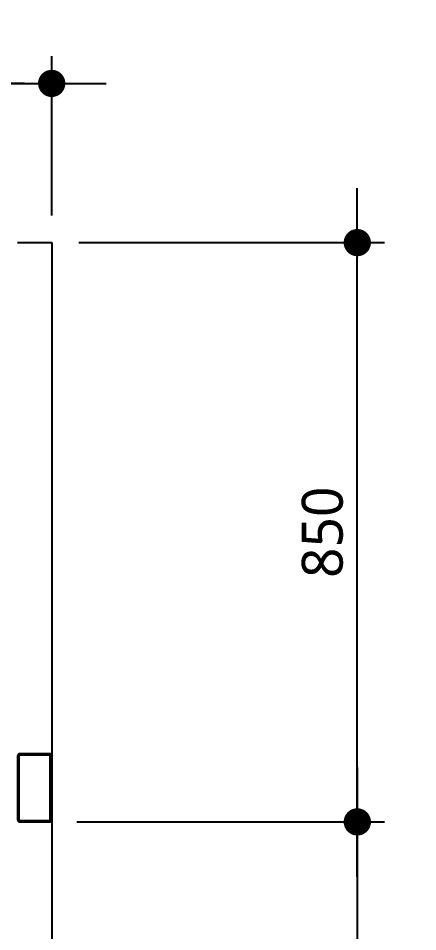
# Model space of a CAD drawing. Extents: x 991 to 16092, y 525 to 11255.
# Drawn here: x 9147 to 9733, y 9730 to 11071 of the extents above; entities that cross this region are included whole.
import ezdxf

# ---------------------------------------------------------------- set-up
doc = ezdxf.new("R2010")
doc.units = 0
doc.header["$LTSCALE"] = 200
doc.header["$MEASUREMENT"] = 0
doc.header["$PDMODE"] = 3
doc.header["$PDSIZE"] = -1
doc.layers.get('0').update_dxf_attribs({"linetype": 'CONTINUOUS'})
doc.layers.get('Defpoints').update_dxf_attribs({"color": 137, "linetype": 'CONTINUOUS'})
doc.layers.add('DIM', color=7, linetype='CONTINUOUS')
doc.styles.add('맑은고딕', font='malgun.ttf')
doc.dimstyles.new('GAUN-40', dxfattribs={"dimscale": 40, "dimtxt": 1.5, "dimasz": 1, "dimexe": 1, "dimexo": 1, "dimgap": 0.5, "dimtad": 1, "dimdec": 0, "dimzin": 1, "dimdsep": 46, "dimlunit": 6, "dimtxsty": '맑은고딕', "dimblk": 'CJDOT', "dimcen": 0.09, "dimdle": 1, "dimclrd": 256, "dimclre": 256, "dimclrt": 3, "dimadec": 0, "dimazin": 0, "dimtfac": 1, "dimtdec": 0, "dimtix": 1, "dimtmove": 2, "dimatfit": 3, "dimfxl": 1, "dimtolj": 1, "dimtzin": 1, "dimarcsym": 0})

# ---------------------------------------------------------------- blocks, each defined once
blk = doc.blocks.new('CJDOT')
blk.add_line((-2, 0), (2, 0))
at = {"const_width": 0.5}
blk.add_lwpolyline([(-0.25, 0, 1), (0.25, 0, 1)], format="xyb", close=True, dxfattribs=at)
blk = doc.blocks.new('*D21')
at = {"layer": 'Defpoints', "color": 0, "transparency": 16777216}
for p in [(9193.4, 9891.5), (9196.4, 5789.3, 8.5), (9644.6, 5789.3)]:
    blk.add_point(p, dxfattribs=at)
at = {"layer": 'DIM', "lineweight": -2, "transparency": 16777216}
for p, q in [((9233.4, 9891.5), (9684.6, 9891.5)), ((9644.6, 9851.5), (9644.6, 5829.3)), ((9236.4, 5789.3), (9684.6, 5789.3))]:
    blk.add_line(p, q, dxfattribs=at)
at = {"layer": 'DIM', "lineweight": -2, "transparency": 16777216, "xscale": 40, "yscale": 40, "zscale": 40}
for p, rotation in [((9644.6, 9891.5), 90), ((9644.6, 5789.3), 270)]:
    blk.add_blockref('CJDOT', p, dxfattribs=dict(at, rotation=rotation))
at = {"layer": 'DIM', "color": 3, "transparency": 16777216, "insert": (9593.6, 7840.4), "char_height": 60, "attachment_point": 5, "rotation": 90, "style": '맑은고딕'}
blk.add_mtext('\\A1;DOOR OPENING HEIGHT', dxfattribs=at)
blk = doc.blocks.new('*D24')
at = {"layer": 'Defpoints', "color": 0, "transparency": 16777216}
for p in [(9196.4, 10741.5, 8.5), (9644.6, 10741.5), (9193.4, 9891.5)]:
    blk.add_point(p, dxfattribs=at)
at = {"layer": 'DIM', "lineweight": -2, "transparency": 16777216}
for p, q in [((9236.4, 10741.5), (9684.6, 10741.5)), ((9644.6, 9931.5), (9644.6, 10701.5)), ((9233.4, 9891.5), (9684.6, 9891.5))]:
    blk.add_line(p, q, dxfattribs=at)
at = {"layer": 'DIM', "lineweight": -2, "transparency": 16777216, "xscale": 40, "yscale": 40, "zscale": 40}
for p, rotation in [((9644.6, 10741.5), 90), ((9644.6, 9891.5), 270)]:
    blk.add_blockref('CJDOT', p, dxfattribs=dict(at, rotation=rotation))
at = {"layer": 'DIM', "color": 3, "transparency": 16777216, "insert": (9593.6, 10316.5), "char_height": 60, "attachment_point": 5, "rotation": 90, "style": '맑은고딕'}
blk.add_mtext('\\A1;850', dxfattribs=at)
blk = doc.blocks.new('*D25')
at = {"layer": 'Defpoints', "color": 0, "transparency": 16777216}
for p in [(8170.3, 10975.1), (9196.4, 10741.5, 8.5), (8170.3, 10661.5, 8.5)]:
    blk.add_point(p, dxfattribs=at)
at = {"layer": 'DIM', "lineweight": -2, "transparency": 16777216}
for p, q in [((8170.3, 10701.5), (8170.3, 11015.1)), ((9196.4, 10781.5), (9196.4, 11015.1)), ((9156.4, 10975.1), (8210.3, 10975.1))]:
    blk.add_line(p, q, dxfattribs=at)
at = {"layer": 'DIM', "lineweight": -2, "transparency": 16777216, "xscale": 40, "yscale": 40, "zscale": 40, "rotation": 180}
blk.add_blockref('CJDOT', (8170.3, 10975.1), dxfattribs=at)
at = {"layer": 'DIM', "lineweight": -2, "transparency": 16777216, "xscale": 40, "yscale": 40, "zscale": 40}
blk.add_blockref('CJDOT', (9196.4, 10975.1), dxfattribs=at)
at = {"layer": 'DIM', "color": 3, "transparency": 16777216, "insert": (8683.4, 11031.3), "char_height": 60, "attachment_point": 5, "style": '맑은고딕'}
blk.add_mtext('\\A1;1,026', dxfattribs=at)

msp = doc.modelspace()

# ---------------------------------------------------------------- linework, layer by layer
at = {"color": 0, "transparency": 33554687}
for p, q in [((9146.4, 10741.5, 21.5), (9196.4, 10741.5, 21.5)), ((9196.4, 10741.5, 21.5), (9196.4, 5789.3, 8.5))]:
    msp.add_line(p, q, dxfattribs=at)
at = {"color": 4, "transparency": 33554687}
for points in [[(9149.4, 9891.5), (9193.4, 9891.5, 0.414214), (9196.4, 9894.5), (9196.4, 9988.5, 0.414214), (9193.4, 9991.5), (9149.4, 9991.5, 0.414214), (9146.4, 9988.5), (9146.4, 9894.5, 0.414214)], [(9149.4, 9893.5), (9193.4, 9893.5, 0.414214), (9194.4, 9894.5), (9194.4, 9988.5, 0.414214), (9193.4, 9989.5), (9149.4, 9989.5, 0.414214), (9148.4, 9988.5), (9148.4, 9894.5, 0.414214)]]:
    msp.add_lwpolyline(points, format="xyb", close=True, dxfattribs=at)

# ---------------------------------------------------------------- dimensions: what is measured, and where the dimension line sits
at = {"layer": 'DIM'}
dim = msp.add_linear_dim(base=(8170.3, 10975.1, 13), p1=(9196.4, 10741.5, 21.5), p2=(8170.3, 10661.5, 21.5), dimstyle='GAUN-40', dxfattribs=at)
dim.commit()
dim.dimension.update_dxf_attribs({"geometry": '*D25', "text_midpoint": (8683.4, 11031.3, 13)})
dim = msp.add_linear_dim(base=(9644.6, 10741.5, 13), p1=(9193.4, 9891.5, 13), p2=(9196.4, 10741.5, 21.5), angle=90, dimstyle='GAUN-40', dxfattribs=at)
dim.commit()
dim.dimension.update_dxf_attribs({"geometry": '*D24', "text_midpoint": (9593.6, 10316.5, 13)})
dim = msp.add_linear_dim(base=(9644.6, 5789.3), p1=(9193.4, 9891.5), p2=(9196.4, 5789.3, 8.5), angle=90, text='DOOR OPENING HEIGHT', dimstyle='GAUN-40', dxfattribs=at)
dim.commit()
dim.dimension.update_dxf_attribs({"geometry": '*D21', "text_midpoint": (9593.6, 7840.4)})

doc.saveas('drawing.dxf')
